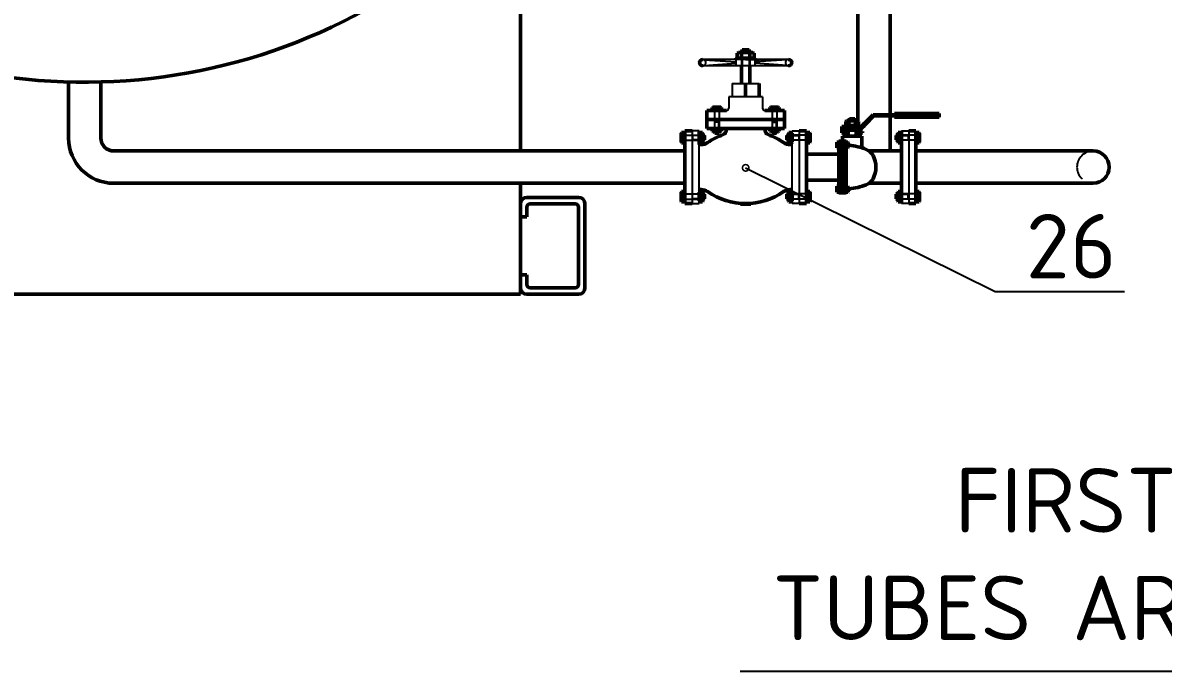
# Paper-space layout 'Layout1' of a CAD drawing. Header units: millimetres. Extents: x 198 to 1020, y 107 to 694.
# Drawn here: x 284.5 to 372.9, y 481.8 to 532 of the extents above; entities that cross this region are included whole.
import ezdxf
from ezdxf import colors
from ezdxf.entities.mleader import LeaderData, LeaderLine
from ezdxf.math import Vec2, Vec3

# ---------------------------------------------------------------- set-up
doc = ezdxf.new("R2010")
doc.units = ezdxf.units.MM
doc.header["$LTSCALE"] = 0.25
doc.linetypes.add('ACAD_ISO02W100', pattern=[15, 12, -3])
for name, color, linetype, lineweight in [('Chu cai', 90, 'Continuous', 25), ('Khung dam', 30, 'Continuous', 70), ('manh', 130, 'Continuous', 25), ('NET 05', 130, 'Continuous', 50), ('NET DUT', 1, 'ACAD_ISO02W100', 25)]:
    doc.layers.add(name, color=color, linetype=linetype, lineweight=lineweight)
doc.styles.add('style2', font='isocpeur.ttf', dxfattribs={"height": 2.5})
doc.styles.add('style4', font='isocpeur.ttf', dxfattribs={"height": 5})

# ---------------------------------------------------------------- blocks, each defined once
blk = doc.blocks.new('_DotSmall')
at = {"color": 0, "linetype": 'ByBlock', "const_width": 0.5}
blk.add_lwpolyline([(-0.0625, 0, 1), (0.0625, 0, 1)], format="xyb", close=True, dxfattribs=at)

psp = doc.layouts.get("Layout1")

# ---------------------------------------------------------------- linework, layer by layer
for p, q in [((343.84757, 529.16735), (337.19169, 529.16735)), ((343.84757, 528.67949), (337.19169, 528.67949)), ((339.71813, 529.25447), (341.32112, 529.25447)), ((339.71813, 529.16735), (339.71813, 529.25447)), ((340.51963, 529.16735), (341.5999, 529.16735)), ((341.32112, 529.16735), (341.32112, 529.25447)), ((339.4742, 527.31165), (341.56505, 527.31165)), ((339.4742, 527.31165), (339.4742, 526.26623)), ((341.82641, 526.26623), (339.21284, 526.26623)), ((339.21284, 526.26623), (339.21284, 525.39504)), ((341.82641, 526.26623), (341.82641, 525.39504)), ((336.36537, 523.6394), (336.36347, 518.0144)), ((336.92787, 523.6394), (336.36537, 523.6394)), ((336.92597, 518.0144), (336.92597, 523.6394)), ((344.11139, 523.6394), (344.67389, 523.6394)), ((344.11328, 518.0144), (344.11328, 523.6394)), ((344.67389, 523.6394), (344.67578, 518.0144)), ((352.59362, 523.6394), (353.15612, 523.6394)), ((353.15612, 523.6394), (353.15801, 518.0144)), ((336.36347, 518.0144), (336.92597, 518.0144)), ((340.12759, 518.01731), (340.12759, 517.90841)), ((340.12759, 517.90841), (340.91166, 517.90841)), ((340.91166, 518.01731), (340.91166, 517.90841)), ((344.67578, 518.0144), (344.11328, 518.0144)), ((353.15801, 518.0144), (352.59551, 518.0144))]:
    psp.add_line(p, q)
for centre, start, end in [((339.03861, 525.39504), 270, 0), ((342.00065, 525.39504), 180, 270)]:
    psp.add_arc(centre, 0.17424, start, end)
at = {"layer": 'Chu cai'}
psp.add_line((340.1028, 481.77846), (408.7193, 481.77846), dxfattribs=at)
at = {"layer": 'manh'}
for p, q in [((340.24423, 529.90247), (340.24423, 529.70807)), ((340.79503, 529.90247), (340.79503, 529.70807)), ((348.5596, 524.56674), (348.5596, 524.41023)), ((348.9846, 524.56674), (348.9846, 524.41023)), ((337.32692, 523.2747), (337.20692, 523.2747)), ((338.12612, 523.4669), (338.12612, 523.5749)), ((338.43212, 523.4669), (338.43212, 523.5749)), ((342.60714, 523.4669), (342.60714, 523.5749)), ((342.91314, 523.4669), (342.91314, 523.5749)), ((343.71233, 523.2747), (343.83233, 523.2747)), ((352.19457, 523.2747), (352.31457, 523.2747)), ((337.32692, 522.9347), (337.20692, 522.9347)), ((343.71233, 522.9347), (343.83233, 522.9347)), ((348.53639, 522.63833), (348.46781, 522.63833)), ((348.53639, 522.44404), (348.46781, 522.44404)), ((352.19457, 522.9347), (352.31457, 522.9347)), ((337.32692, 518.71909), (337.20692, 518.71909)), ((343.71233, 518.71909), (343.83233, 518.71909)), ((348.53639, 519.20975), (348.46781, 519.20975)), ((348.53639, 519.01547), (348.46781, 519.01547)), ((352.19457, 518.71909), (352.31457, 518.71909)), ((337.32692, 518.37909), (337.20692, 518.37909)), ((343.71233, 518.37909), (343.83233, 518.37909)), ((352.19457, 518.37909), (352.31457, 518.37909))]:
    psp.add_line(p, q, dxfattribs=at)
at = {"layer": 'NET 05'}
for p, q in [((349.20989, 554.29897), (349.20989, 524.40326)), ((351.70989, 554.29897), (351.70989, 524.88842)), ((323.0698, 522.0769), (323.0698, 542.65888)), ((339.87163, 529.65248), (339.96791, 529.70807)), ((339.87163, 529.31006), (339.87163, 529.65248)), ((341.07134, 529.70807), (339.96791, 529.70807)), ((340.84363, 529.70807), (339.96791, 529.70807)), ((340.24423, 529.90247), (340.19563, 529.80527)), ((340.19563, 529.70807), (340.19563, 529.80527)), ((340.84363, 529.80527), (340.19563, 529.80527)), ((340.19563, 529.31006), (340.19563, 529.65248)), ((340.19563, 529.31006), (340.19563, 529.65248)), ((340.79503, 529.90247), (340.24423, 529.90247)), ((340.84363, 529.80527), (340.79503, 529.90247)), ((340.84363, 529.70807), (340.84363, 529.80527)), ((340.84363, 529.31006), (340.84363, 529.65248)), ((340.84363, 529.31006), (340.84363, 529.65248)), ((341.07134, 529.70807), (341.00563, 529.70807)), ((341.16763, 529.65248), (341.07134, 529.70807)), ((341.16763, 529.65248), (341.16763, 529.31006)), ((339.87163, 529.31006), (339.96791, 529.25447)), ((341.07134, 529.25447), (339.96791, 529.25447)), ((340.19563, 528.67949), (340.19563, 527.31165)), ((340.84363, 528.67949), (340.84363, 527.31165)), ((341.16763, 529.31006), (341.07134, 529.25447)), ((288.05287, 527.42175), (288.05287, 523.0769)), ((290.55287, 527.42175), (290.55287, 523.0769)), ((340.51963, 527.31165), (340.51963, 526.26623)), ((341.56505, 527.31165), (341.56505, 526.26623)), ((339.03861, 525.2208), (337.51963, 525.2208)), ((337.51963, 523.8269), (337.51963, 525.2208)), ((337.91912, 525.44192), (337.97261, 525.4728)), ((337.91912, 525.44192), (337.91912, 525.2208)), ((337.91912, 525.2208), (338.63912, 525.2208)), ((338.58563, 525.4728), (337.97261, 525.4728)), ((338.09912, 525.44192), (338.09912, 525.2208)), ((338.45912, 525.44192), (338.45912, 525.2208)), ((338.63912, 525.44192), (338.58563, 525.4728)), ((338.63912, 525.2208), (338.63912, 525.44192)), ((342.00065, 525.2208), (343.51963, 525.2208)), ((342.40014, 525.44192), (342.45363, 525.4728)), ((342.40014, 525.2208), (342.40014, 525.44192)), ((343.12014, 525.2208), (342.40014, 525.2208)), ((342.45363, 525.4728), (343.06665, 525.4728)), ((342.58014, 525.44192), (342.58014, 525.2208)), ((342.94014, 525.44192), (342.94014, 525.2208)), ((343.12014, 525.44192), (343.06665, 525.4728)), ((343.12014, 525.44192), (343.12014, 525.2208)), ((343.51963, 523.8269), (343.51963, 525.2208)), ((352.0471, 524.98842), (355.50854, 524.98842)), ((352.0471, 524.98842), (352.0471, 524.88842)), ((355.50854, 524.98842), (355.50854, 524.68842)), ((343.51963, 524.52385), (337.51963, 524.52385)), ((349.3971, 524.06023), (348.1471, 524.06023)), ((348.1471, 524.06023), (348.1471, 523.9769)), ((348.2721, 524.36734), (348.34639, 524.41023)), ((348.2721, 524.36734), (348.2721, 524.10312)), ((348.2721, 524.10312), (348.34639, 524.06023)), ((349.19781, 524.41023), (348.34639, 524.41023)), ((349.19781, 524.06023), (348.34639, 524.06023)), ((348.5221, 524.49174), (348.5596, 524.56674)), ((348.5221, 524.41023), (348.5221, 524.49174)), ((348.5221, 524.49174), (349.0221, 524.49174)), ((348.5221, 524.36734), (348.5221, 524.10312)), ((348.5596, 524.56674), (348.9846, 524.56674)), ((348.9846, 524.56674), (349.0221, 524.49174)), ((349.0221, 524.41023), (349.0221, 524.49174)), ((349.0221, 524.36734), (349.0221, 524.10312)), ((349.19781, 524.06023), (349.1471, 524.06023)), ((349.2721, 524.36734), (349.19781, 524.41023)), ((349.2721, 524.10312), (349.19781, 524.06023)), ((349.2721, 524.10312), (349.2721, 524.36734)), ((349.3971, 523.9769), (349.3971, 524.06023)), ((349.49702, 523.9769), (349.56001, 524.03989)), ((349.54586, 524.05403), (349.68729, 524.19545)), ((349.64486, 523.95504), (349.54586, 524.05403)), ((349.78628, 524.09646), (349.64486, 523.95504)), ((349.68729, 524.19545), (349.78628, 524.09646)), ((349.70143, 524.18131), (350.40854, 524.88842)), ((349.77214, 524.1106), (350.44996, 524.78842)), ((350.40854, 524.88842), (355.40854, 524.88842)), ((350.44996, 524.78842), (355.40854, 524.78842)), ((351.70989, 524.78842), (351.70989, 522.0769)), ((352.0471, 524.68842), (352.0471, 524.78842)), ((352.0471, 524.68842), (355.50854, 524.68842)), ((355.40854, 524.88842), (355.40854, 524.78842)), ((335.55718, 523.50434), (335.52287, 523.4449)), ((335.52287, 523.4449), (335.52287, 522.76377)), ((335.80287, 523.50434), (335.55718, 523.50434)), ((335.55718, 523.30434), (335.80287, 523.30434)), ((335.80287, 523.6394), (336.36537, 523.6394)), ((335.80287, 518.0144), (335.80287, 523.6394)), ((335.80287, 522.70434), (335.80287, 523.50434)), ((336.92597, 522.56927), (336.92787, 523.6394)), ((336.96124, 523.5047), (336.92692, 523.44527)), ((336.92692, 523.44527), (336.92692, 522.76414)), ((337.17261, 523.5047), (336.96124, 523.5047)), ((336.96124, 523.3047), (337.17261, 523.3047)), ((336.96124, 523.3047), (337.17261, 523.3047)), ((337.17261, 523.5047), (337.20692, 523.44527)), ((337.20692, 523.44527), (337.20692, 522.76414)), ((337.20692, 523.44527), (337.20692, 523.4047)), ((337.20692, 523.3047), (337.26692, 523.3047)), ((337.20692, 523.3047), (337.20692, 522.76414)), ((337.26692, 523.3047), (337.26692, 522.9047)), ((337.26692, 523.3047), (337.32692, 523.2747)), ((337.32692, 523.2747), (337.32692, 522.9347)), ((337.51963, 523.8269), (343.51963, 523.8269)), ((337.91912, 523.79601), (337.97261, 523.8269)), ((337.91912, 523.79601), (337.91912, 523.60578)), ((337.91912, 523.60578), (337.97261, 523.5749)), ((338.58563, 523.8269), (337.97261, 523.8269)), ((338.58563, 523.5749), (337.97261, 523.5749)), ((338.45912, 523.5749), (337.97261, 523.5749)), ((338.09912, 523.79601), (338.09912, 523.60578)), ((338.09912, 523.79601), (338.09912, 523.60578)), ((338.09912, 523.5749), (338.09912, 523.5209)), ((338.45912, 523.5209), (338.09912, 523.5209)), ((338.12612, 523.4669), (338.09912, 523.5209)), ((338.43212, 523.4669), (338.12612, 523.4669)), ((338.45912, 523.5209), (338.43212, 523.4669)), ((338.45912, 523.79601), (338.45912, 523.60578)), ((338.45912, 523.79601), (338.45912, 523.60578)), ((338.45912, 523.5749), (338.45912, 523.5209)), ((338.58563, 523.5749), (338.54912, 523.5749)), ((338.63912, 523.79601), (338.58563, 523.8269)), ((338.63912, 523.60578), (338.58563, 523.5749)), ((338.63912, 523.60578), (338.63912, 523.79601)), ((339.01963, 523.8269), (339.01963, 523.69849)), ((342.01963, 523.8269), (342.01963, 523.69849)), ((342.40014, 523.79601), (342.45363, 523.8269)), ((342.40014, 523.60578), (342.40014, 523.79601)), ((342.40014, 523.60578), (342.45363, 523.5749)), ((342.45363, 523.8269), (343.06665, 523.8269)), ((342.45363, 523.5749), (343.06665, 523.5749)), ((342.45363, 523.5749), (342.49014, 523.5749)), ((342.58014, 523.79601), (342.58014, 523.60578)), ((342.58014, 523.79601), (342.58014, 523.60578)), ((342.58014, 523.5749), (342.58014, 523.5209)), ((342.58014, 523.5749), (343.06665, 523.5749)), ((342.58014, 523.5209), (342.94014, 523.5209)), ((342.58014, 523.5209), (342.60714, 523.4669)), ((342.60714, 523.4669), (342.91314, 523.4669)), ((342.91314, 523.4669), (342.94014, 523.5209)), ((342.94014, 523.79601), (342.94014, 523.60578)), ((342.94014, 523.79601), (342.94014, 523.60578)), ((342.94014, 523.5749), (342.94014, 523.5209)), ((343.12014, 523.79601), (343.06665, 523.8269)), ((343.12014, 523.60578), (343.06665, 523.5749)), ((343.12014, 523.79601), (343.12014, 523.60578)), ((343.77233, 523.3047), (343.71233, 523.2747)), ((343.71233, 523.2747), (343.71233, 522.9347)), ((343.83233, 523.3047), (343.77233, 523.3047)), ((343.77233, 523.3047), (343.77233, 522.9047)), ((343.86665, 523.5047), (343.83233, 523.44527)), ((343.83233, 523.44527), (343.83233, 522.76414)), ((343.83233, 523.44527), (343.83233, 523.4047)), ((343.83233, 523.3047), (343.83233, 522.76414)), ((343.86665, 523.5047), (344.07802, 523.5047)), ((344.07802, 523.3047), (343.86665, 523.3047)), ((344.07802, 523.3047), (343.86665, 523.3047)), ((344.07802, 523.5047), (344.11233, 523.44527)), ((344.11233, 523.44527), (344.11233, 522.76414)), ((345.23639, 523.6394), (344.67389, 523.6394)), ((345.23639, 518.0144), (345.23639, 523.6394)), ((345.23639, 522.70434), (345.23639, 523.50434)), ((345.23639, 523.50434), (345.48207, 523.50434)), ((345.48207, 523.30434), (345.23639, 523.30434)), ((345.48207, 523.50434), (345.51639, 523.4449)), ((345.51639, 523.4449), (345.51639, 522.76377)), ((347.9721, 523.5769), (347.9721, 523.9769)), ((347.9721, 523.9769), (349.49702, 523.9769)), ((348.4721, 523.5769), (347.9721, 523.5769)), ((347.9721, 523.5769), (347.9721, 523.4769)), ((347.9721, 523.4769), (348.4721, 523.38873)), ((348.0221, 523.5769), (348.0221, 523.9269)), ((348.0221, 523.9269), (349.51773, 523.9269)), ((348.0221, 522.8269), (348.0221, 523.2269)), ((348.0221, 523.2269), (349.5221, 523.2269)), ((348.1471, 523.9769), (349.3971, 523.9769)), ((349.3971, 523.9269), (348.1471, 523.9269)), ((348.1471, 523.9269), (348.1471, 523.84356)), ((348.1471, 523.84356), (349.3971, 523.84356)), ((348.2721, 523.2269), (348.2721, 523.6769)), ((348.2721, 523.6769), (349.2721, 523.6769)), ((348.2721, 523.2269), (349.2721, 523.2269)), ((349.19781, 523.9269), (348.34639, 523.9269)), ((348.4721, 523.84356), (348.4721, 523.6769)), ((348.4721, 523.38873), (348.4721, 523.5769)), ((349.0721, 523.84356), (349.0721, 523.6769)), ((349.0721, 523.38873), (349.0721, 523.5769)), ((349.0721, 523.5769), (349.5721, 523.5769)), ((349.5721, 523.4769), (349.0721, 523.38873)), ((349.2721, 523.2269), (349.2721, 523.6769)), ((349.3221, 523.73127), (349.59536, 524.00453)), ((349.3221, 523.58127), (349.3221, 523.73127)), ((349.3721, 523.71056), (349.63072, 523.96918)), ((349.3721, 523.58127), (349.3721, 523.71056)), ((349.3971, 523.84356), (349.3971, 523.9269)), ((349.5221, 523.2269), (349.5221, 522.31786)), ((349.5721, 523.5769), (349.5721, 523.4769)), ((352.25457, 523.3047), (352.19457, 523.2747)), ((352.19457, 523.2747), (352.19457, 522.9347)), ((352.31457, 523.3047), (352.25457, 523.3047)), ((352.25457, 523.3047), (352.25457, 522.9047)), ((352.34888, 523.5047), (352.31457, 523.44527)), ((352.31457, 523.44527), (352.31457, 522.76414)), ((352.31457, 523.44527), (352.31457, 523.4047)), ((352.31457, 523.3047), (352.31457, 522.76414)), ((352.34888, 523.5047), (352.56025, 523.5047)), ((352.56025, 523.3047), (352.34888, 523.3047)), ((352.56025, 523.3047), (352.34888, 523.3047)), ((352.56025, 523.5047), (352.59457, 523.44527)), ((352.59457, 523.44527), (352.59457, 522.76414)), ((352.59551, 518.0144), (352.59551, 523.6394)), ((353.71862, 523.6394), (353.15612, 523.6394)), ((353.71862, 518.0144), (353.71862, 523.6394)), ((353.71862, 522.70434), (353.71862, 523.50434)), ((353.71862, 523.50434), (353.9643, 523.50434)), ((353.9643, 523.30434), (353.71862, 523.30434)), ((353.9643, 523.50434), (353.99862, 523.4449)), ((353.99862, 523.4449), (353.99862, 522.76377)), ((335.55718, 522.70434), (335.52287, 522.76377)), ((335.55718, 522.90434), (335.80287, 522.90434)), ((335.55718, 522.70434), (335.80287, 522.70434)), ((336.92597, 522.56927), (337.07596, 522.56927)), ((336.96124, 522.7047), (336.92692, 522.76414)), ((336.96124, 522.9047), (337.17261, 522.9047)), ((336.96124, 522.9047), (337.17261, 522.9047)), ((336.96124, 522.7047), (337.17261, 522.7047)), ((337.17261, 522.7047), (337.20692, 522.76414)), ((337.20692, 522.9047), (337.26692, 522.9047)), ((337.32692, 522.9347), (337.26692, 522.9047)), ((343.71233, 522.9347), (343.77233, 522.9047)), ((343.83233, 522.9047), (343.77233, 522.9047)), ((343.86665, 522.7047), (343.83233, 522.76414)), ((344.07802, 522.9047), (343.86665, 522.9047)), ((344.07802, 522.9047), (343.86665, 522.9047)), ((344.07802, 522.7047), (343.86665, 522.7047)), ((344.11328, 522.56927), (343.9633, 522.56927)), ((344.07802, 522.7047), (344.11233, 522.76414)), ((345.48207, 522.90434), (345.23639, 522.90434)), ((345.48207, 522.70434), (345.23639, 522.70434)), ((345.48207, 522.70434), (345.51639, 522.76377)), ((347.59599, 522.76975), (347.57639, 522.73579)), ((347.57639, 522.73579), (347.57639, 522.34657)), ((347.59599, 522.31261), (347.57639, 522.34657)), ((347.73639, 522.76975), (347.59599, 522.76975)), ((347.59599, 522.65547), (347.73639, 522.65547)), ((347.59599, 522.4269), (347.73639, 522.4269)), ((347.59599, 522.31261), (347.73639, 522.31261)), ((348.30781, 522.8269), (347.73639, 522.8269)), ((347.73639, 522.8269), (347.73639, 518.8269)), ((347.73639, 522.8269), (347.73639, 522.25547)), ((347.73639, 522.31261), (347.73639, 522.76975)), ((348.0221, 518.8269), (348.0221, 522.8269)), ((348.30781, 522.8269), (348.30781, 518.8269)), ((348.32742, 522.76975), (348.30781, 522.73579)), ((348.30781, 522.73579), (348.30781, 522.34657)), ((348.32742, 522.31261), (348.30781, 522.34657)), ((348.44821, 522.76975), (348.32742, 522.76975)), ((348.32742, 522.65547), (348.44821, 522.65547)), ((348.32742, 522.4269), (348.44821, 522.4269)), ((348.32742, 522.31261), (348.44821, 522.31261)), ((348.44821, 522.76975), (348.46781, 522.73579)), ((348.44821, 522.31261), (348.46781, 522.34657)), ((348.46781, 522.73579), (348.46781, 522.34657)), ((348.46781, 522.73579), (348.46781, 522.71261)), ((348.46781, 522.65547), (348.5021, 522.65547)), ((348.46781, 522.65547), (348.46781, 522.34657)), ((348.46781, 522.4269), (348.5021, 522.4269)), ((348.5021, 522.65547), (348.5021, 522.4269)), ((348.5021, 522.65547), (348.53639, 522.63833)), ((348.53639, 522.44404), (348.5021, 522.4269)), ((348.53639, 522.63833), (348.53639, 522.44404)), ((352.19457, 522.9347), (352.25457, 522.9047)), ((352.31457, 522.9047), (352.25457, 522.9047)), ((352.34888, 522.7047), (352.31457, 522.76414)), ((352.56025, 522.9047), (352.34888, 522.9047)), ((352.56025, 522.9047), (352.34888, 522.9047)), ((352.56025, 522.7047), (352.34888, 522.7047)), ((352.56025, 522.7047), (352.59457, 522.76414)), ((353.9643, 522.90434), (353.71862, 522.90434)), ((353.9643, 522.70434), (353.71862, 522.70434)), ((353.9643, 522.70434), (353.99862, 522.76377)), ((335.80287, 522.0769), (291.55287, 522.0769)), ((345.23639, 521.8269), (347.73639, 521.8269)), ((350.09176, 522.0769), (352.59551, 522.0769)), ((367.44554, 522.0769), (353.71862, 522.0769)), ((345.23639, 519.8269), (347.73639, 519.8269)), ((335.80287, 519.5769), (291.55287, 519.5769)), ((323.0698, 510.97757), (323.0698, 519.5769)), ((335.55718, 518.94946), (335.52287, 518.89002)), ((335.52287, 518.20889), (335.52287, 518.89002)), ((335.55718, 518.94946), (335.80287, 518.94946)), ((335.55718, 518.74946), (335.80287, 518.74946)), ((335.80287, 518.94946), (335.80287, 518.14946)), ((336.92597, 519.08452), (337.07596, 519.08452)), ((336.96124, 518.94909), (336.92692, 518.88966)), ((336.92692, 518.20853), (336.92692, 518.88966)), ((336.96124, 518.94909), (337.17261, 518.94909)), ((336.96124, 518.74909), (337.17261, 518.74909)), ((336.96124, 518.74909), (337.17261, 518.74909)), ((337.17261, 518.94909), (337.20692, 518.88966)), ((337.20692, 518.20853), (337.20692, 518.88966)), ((337.20692, 518.34909), (337.20692, 518.88966)), ((337.20692, 518.74909), (337.26692, 518.74909)), ((337.26692, 518.34909), (337.26692, 518.74909)), ((337.32692, 518.71909), (337.26692, 518.74909)), ((337.32692, 518.37909), (337.32692, 518.71909)), ((343.71233, 518.71909), (343.77233, 518.74909)), ((343.71233, 518.37909), (343.71233, 518.71909)), ((343.83233, 518.74909), (343.77233, 518.74909)), ((343.77233, 518.34909), (343.77233, 518.74909)), ((343.86665, 518.94909), (343.83233, 518.88966)), ((343.83233, 518.20853), (343.83233, 518.88966)), ((343.83233, 518.34909), (343.83233, 518.88966)), ((344.07802, 518.94909), (343.86665, 518.94909)), ((344.07802, 518.74909), (343.86665, 518.74909)), ((344.07802, 518.74909), (343.86665, 518.74909)), ((344.11328, 519.08452), (343.9633, 519.08452)), ((344.07802, 518.94909), (344.11233, 518.88966)), ((344.11233, 518.20853), (344.11233, 518.88966)), ((345.23639, 518.94946), (345.23639, 518.14946)), ((345.48207, 518.94946), (345.23639, 518.94946)), ((345.48207, 518.74946), (345.23639, 518.74946)), ((345.48207, 518.94946), (345.51639, 518.89002)), ((345.51639, 518.20889), (345.51639, 518.89002)), ((347.59599, 519.34118), (347.57639, 519.30722)), ((347.57639, 518.918), (347.57639, 519.30722)), ((347.59599, 518.88404), (347.57639, 518.918)), ((347.59599, 519.34118), (347.73639, 519.34118)), ((347.59599, 519.2269), (347.73639, 519.2269)), ((347.59599, 518.99833), (347.73639, 518.99833)), ((347.73639, 518.88404), (347.59599, 518.88404)), ((347.73639, 519.34118), (347.73639, 518.88404)), ((347.73639, 518.8269), (348.30781, 518.8269)), ((348.32742, 519.34118), (348.30781, 519.30722)), ((348.30781, 518.918), (348.30781, 519.30722)), ((348.32742, 518.88404), (348.30781, 518.918)), ((348.32742, 519.34118), (348.44821, 519.34118)), ((348.32742, 519.2269), (348.44821, 519.2269)), ((348.32742, 518.99833), (348.44821, 518.99833)), ((348.44821, 518.88404), (348.32742, 518.88404)), ((348.44821, 519.34118), (348.46781, 519.30722)), ((348.44821, 518.88404), (348.46781, 518.918)), ((348.46781, 518.918), (348.46781, 519.30722)), ((348.46781, 518.99833), (348.46781, 519.30722)), ((348.46781, 519.2269), (348.5021, 519.2269)), ((348.46781, 518.99833), (348.5021, 518.99833)), ((348.46781, 518.918), (348.46781, 518.94118)), ((348.5021, 518.99833), (348.5021, 519.2269)), ((348.53639, 519.20975), (348.5021, 519.2269)), ((348.5021, 518.99833), (348.53639, 519.01547)), ((348.53639, 519.01547), (348.53639, 519.20975)), ((350.09176, 519.5769), (352.59551, 519.5769)), ((352.19457, 518.71909), (352.25457, 518.74909)), ((352.19457, 518.37909), (352.19457, 518.71909)), ((352.31457, 518.74909), (352.25457, 518.74909)), ((352.25457, 518.34909), (352.25457, 518.74909)), ((352.34888, 518.94909), (352.31457, 518.88966)), ((352.31457, 518.20853), (352.31457, 518.88966)), ((352.31457, 518.34909), (352.31457, 518.88966)), ((352.56025, 518.94909), (352.34888, 518.94909)), ((352.56025, 518.74909), (352.34888, 518.74909)), ((352.56025, 518.74909), (352.34888, 518.74909)), ((352.56025, 518.94909), (352.59457, 518.88966)), ((352.59457, 518.20853), (352.59457, 518.88966)), ((367.44554, 519.5769), (353.71862, 519.5769)), ((353.71862, 518.94946), (353.71862, 518.14946)), ((353.9643, 518.94946), (353.71862, 518.94946)), ((353.9643, 518.74946), (353.71862, 518.74946)), ((353.9643, 518.94946), (353.99862, 518.89002)), ((353.99862, 518.20889), (353.99862, 518.89002)), ((323.0698, 516.97757), (323.0698, 517.97757)), ((327.5698, 518.47757), (323.5698, 518.47757)), ((327.3198, 517.97757), (323.8198, 517.97757)), ((328.0698, 511.47757), (328.0698, 517.97757)), ((335.55718, 518.14946), (335.52287, 518.20889)), ((335.55718, 518.34946), (335.80287, 518.34946)), ((335.80287, 518.14946), (335.55718, 518.14946)), ((336.36537, 518.0144), (335.80287, 518.0144)), ((336.96124, 518.14909), (336.92692, 518.20853)), ((336.96124, 518.34909), (337.17261, 518.34909)), ((336.96124, 518.34909), (337.17261, 518.34909)), ((337.17261, 518.14909), (336.96124, 518.14909)), ((337.17261, 518.14909), (337.20692, 518.20853)), ((337.20692, 518.34909), (337.26692, 518.34909)), ((337.20692, 518.20853), (337.20692, 518.24909)), ((337.26692, 518.34909), (337.32692, 518.37909)), ((343.77233, 518.34909), (343.71233, 518.37909)), ((343.83233, 518.34909), (343.77233, 518.34909)), ((343.83233, 518.20853), (343.83233, 518.24909)), ((343.86665, 518.14909), (343.83233, 518.20853)), ((344.07802, 518.34909), (343.86665, 518.34909)), ((344.07802, 518.34909), (343.86665, 518.34909)), ((343.86665, 518.14909), (344.07802, 518.14909)), ((344.07802, 518.14909), (344.11233, 518.20853)), ((344.67389, 518.0144), (345.23639, 518.0144)), ((345.48207, 518.34946), (345.23639, 518.34946)), ((345.23639, 518.14946), (345.48207, 518.14946)), ((345.48207, 518.14946), (345.51639, 518.20889)), ((352.25457, 518.34909), (352.19457, 518.37909)), ((352.31457, 518.34909), (352.25457, 518.34909)), ((352.31457, 518.20853), (352.31457, 518.24909)), ((352.34888, 518.14909), (352.31457, 518.20853)), ((352.56025, 518.34909), (352.34888, 518.34909)), ((352.56025, 518.34909), (352.34888, 518.34909)), ((352.34888, 518.14909), (352.56025, 518.14909)), ((352.56025, 518.14909), (352.59457, 518.20853)), ((353.15612, 518.0144), (353.71862, 518.0144)), ((353.9643, 518.34946), (353.71862, 518.34946)), ((353.71862, 518.14946), (353.9643, 518.14946)), ((353.9643, 518.14946), (353.99862, 518.20889)), ((323.5698, 516.97757), (323.0698, 516.97757)), ((323.5698, 516.97757), (323.5698, 517.72757)), ((327.5698, 511.72757), (327.5698, 517.72757)), ((323.0698, 512.47757), (323.5698, 512.47757)), ((323.0698, 512.47757), (323.0698, 511.47757)), ((323.5698, 511.72757), (323.5698, 512.47757)), ((323.0698, 510.97757), (255.53594, 510.97757)), ((323.5698, 510.97757), (327.5698, 510.97757)), ((323.8198, 511.47757), (327.3198, 511.47757))]:
    psp.add_line(p, q, dxfattribs=at)
for centre, radius, start, end in [((289.30287, 572.40438), 45, 78.6833117, 41.2545617), ((340.03363, 529.44423), 0.26385, 52.1211205, 90), ((340.51963, 528.73607), 0.972, 70.5287794, 109.4712206), ((341.00563, 529.44423), 0.26385, 90, 127.8788795), ((337.19169, 528.92342), 0.24393, 90, 270), ((340.03363, 529.51832), 0.26385, 270, 307.8788795), ((340.51963, 530.22647), 0.972, 250.5287794, 289.4712206), ((341.00563, 529.51832), 0.26385, 232.1211205, 270), ((343.84757, 528.92342), 0.24393, 270, 90), ((338.00912, 525.32622), 0.14658, 52.1211205, 90), ((338.27912, 524.9328), 0.54, 70.5287794, 109.4712206), ((338.54912, 525.32622), 0.14658, 90, 127.8788795), ((342.49014, 525.32622), 0.14658, 52.1211205, 90), ((342.76014, 524.9328), 0.54, 70.5287794, 109.4712206), ((343.03014, 525.32622), 0.14658, 90, 127.8788795), ((348.3971, 524.20664), 0.20358, 52.1211205, 90), ((348.3971, 524.26381), 0.20358, 270, 307.8788795), ((348.7721, 523.66023), 0.75, 70.5287794, 109.4712206), ((348.7721, 524.81023), 0.75, 250.5287794, 289.4712206), ((349.1471, 524.20664), 0.20358, 90, 127.8788795), ((349.1471, 524.26381), 0.20358, 232.1211205, 270), ((335.68574, 523.40434), 0.16287, 180, 217.8788795), ((336.12287, 523.10434), 0.6, 160.5287794, 199.4712206), ((337.08979, 523.4047), 0.16287, 180, 217.8788795), ((337.52692, 523.1047), 0.6, 160.5287794, 199.4712206), ((337.04405, 523.4047), 0.16287, 322.1211205, 0), ((336.60692, 523.1047), 0.6, 340.5287794, 19.4712206), ((340.51963, 518.50224), 5.14918, 109.8413425, 124.8900116), ((338.00912, 523.68031), 0.14658, 52.1211205, 90), ((338.00912, 523.72148), 0.14658, 270, 307.8788795), ((338.27912, 523.2869), 0.54, 70.5287794, 109.4712206), ((338.27912, 524.1149), 0.54, 250.5287794, 289.4712206), ((338.54912, 523.68031), 0.14658, 90, 127.8788795), ((338.54912, 523.72148), 0.14658, 232.1211205, 270), ((338.64463, 523.69849), 0.375, 289.8413425, 0), ((342.39463, 523.69849), 0.375, 180, 250.1586575), ((340.51963, 518.50224), 5.14918, 55.1099884, 70.1586575), ((342.49014, 523.68031), 0.14658, 52.1211205, 90), ((342.49014, 523.72148), 0.14658, 270, 307.8788795), ((342.76014, 523.2869), 0.54, 70.5287794, 109.4712206), ((342.76014, 524.1149), 0.54, 250.5287794, 289.4712206), ((343.03014, 523.68031), 0.14658, 90, 127.8788795), ((343.03014, 523.72148), 0.14658, 232.1211205, 270), ((343.9952, 523.4047), 0.16287, 180, 217.8788795), ((344.43233, 523.1047), 0.6, 160.5287794, 199.4712206), ((343.94947, 523.4047), 0.16287, 322.1211205, 0), ((343.51233, 523.1047), 0.6, 340.5287794, 19.4712206), ((345.35352, 523.40434), 0.16287, 322.1211205, 0), ((344.91639, 523.10434), 0.6, 340.5287794, 19.4712206), ((352.47743, 523.4047), 0.16287, 180, 217.8788795), ((352.91457, 523.1047), 0.6, 160.5287794, 199.4712206), ((352.4317, 523.4047), 0.16287, 322.1211205, 0), ((351.99457, 523.1047), 0.6, 340.5287794, 19.4712206), ((353.83575, 523.40434), 0.16287, 322.1211205, 0), ((353.39862, 523.10434), 0.6, 340.5287794, 19.4712206), ((291.55287, 523.0769), 3.5, 180, 270), ((291.55287, 523.0769), 1, 180, 270), ((335.68574, 522.80434), 0.16287, 142.1211205, 180), ((337.08979, 522.8047), 0.16287, 142.1211205, 180), ((337.07596, 523.44046), 0.87119, 270, 304.8900116), ((337.04405, 522.8047), 0.16287, 0, 37.8788795), ((343.9633, 523.44046), 0.87119, 235.1099884, 270), ((343.9952, 522.8047), 0.16287, 142.1211205, 180), ((343.94947, 522.8047), 0.16287, 0, 37.8788795), ((345.35352, 522.80434), 0.16287, 0, 37.8788795), ((347.66945, 522.71261), 0.09307, 180, 217.8788795), ((347.91924, 522.54118), 0.34286, 160.5287794, 199.4712206), ((347.66945, 522.36975), 0.09307, 142.1211205, 180), ((348.40088, 522.71261), 0.09307, 180, 217.8788795), ((348.65067, 522.54118), 0.34286, 160.5287794, 199.4712206), ((348.40088, 522.36975), 0.09307, 142.1211205, 180), ((348.37475, 522.71261), 0.09307, 322.1211205, 0), ((348.12496, 522.54118), 0.34286, 340.5287794, 19.4712206), ((348.37475, 522.36975), 0.09307, 0, 37.8788795), ((348.0221, 517.392), 5.14918, 69.0599563, 84.2679033), ((352.47743, 522.8047), 0.16287, 142.1211205, 180), ((352.4317, 522.8047), 0.16287, 0, 37.8788795), ((353.83575, 522.80434), 0.16287, 0, 37.8788795), ((349.50498, 521.26715), 1, 27.7779423, 69.0599563), ((348.66919, 520.8269), 1.94465, 332.2220577, 27.7779423), ((367.44554, 520.8269), 1.25, 270, 90), ((349.50498, 520.38664), 1, 290.9400437, 332.2220577), ((335.68574, 518.84946), 0.16287, 180, 217.8788795), ((336.12287, 518.54946), 0.6, 160.5287794, 199.4712206), ((337.08979, 518.84909), 0.16287, 180, 217.8788795), ((337.52692, 518.54909), 0.6, 160.5287794, 199.4712206), ((337.07596, 518.21333), 0.87119, 55.1099884, 90), ((337.04405, 518.84909), 0.16287, 322.1211205, 0), ((336.60692, 518.54909), 0.6, 340.5287794, 19.4712206), ((340.51963, 523.15155), 5.14918, 235.1099884, 304.8900116), ((343.9633, 518.21333), 0.87119, 90, 124.8900116), ((343.9952, 518.84909), 0.16287, 180, 217.8788795), ((344.43233, 518.54909), 0.6, 160.5287794, 199.4712206), ((343.94947, 518.84909), 0.16287, 322.1211205, 0), ((343.51233, 518.54909), 0.6, 340.5287794, 19.4712206), ((345.35352, 518.84946), 0.16287, 322.1211205, 0), ((344.91639, 518.54946), 0.6, 340.5287794, 19.4712206), ((347.66945, 519.28404), 0.09307, 180, 217.8788795), ((347.91924, 519.11261), 0.34286, 160.5287794, 199.4712206), ((347.66945, 518.94118), 0.09307, 142.1211205, 180), ((348.40088, 519.28404), 0.09307, 180, 217.8788795), ((348.65067, 519.11261), 0.34286, 160.5287794, 199.4712206), ((348.40088, 518.94118), 0.09307, 142.1211205, 180), ((348.37475, 519.28404), 0.09307, 322.1211205, 0), ((348.12496, 519.11261), 0.34286, 340.5287794, 19.4712206), ((348.37475, 518.94118), 0.09307, 0, 37.8788795), ((348.0221, 524.26179), 5.14918, 275.7320967, 290.9400437), ((352.47743, 518.84909), 0.16287, 180, 217.8788795), ((352.91457, 518.54909), 0.6, 160.5287794, 199.4712206), ((352.4317, 518.84909), 0.16287, 322.1211205, 0), ((351.99457, 518.54909), 0.6, 340.5287794, 19.4712206), ((353.83575, 518.84946), 0.16287, 322.1211205, 0), ((353.39862, 518.54946), 0.6, 340.5287794, 19.4712206), ((323.5698, 517.97757), 0.5, 90, 180), ((323.8198, 517.72757), 0.25, 90, 180), ((327.3198, 517.72757), 0.25, 0, 90), ((327.5698, 517.97757), 0.5, 0, 90), ((335.68574, 518.24946), 0.16287, 142.1211205, 180), ((337.08979, 518.24909), 0.16287, 142.1211205, 180), ((337.04405, 518.24909), 0.16287, 0, 37.8788795), ((343.9952, 518.24909), 0.16287, 142.1211205, 180), ((343.94947, 518.24909), 0.16287, 0, 37.8788795), ((345.35352, 518.24946), 0.16287, 0, 37.8788795), ((352.47743, 518.24909), 0.16287, 142.1211205, 180), ((352.4317, 518.24909), 0.16287, 0, 37.8788795), ((353.83575, 518.24946), 0.16287, 0, 37.8788795), ((323.8198, 511.72757), 0.25, 180, 270), ((327.3198, 511.72757), 0.25, 270, 0), ((323.5698, 511.47757), 0.5, 180, 270), ((327.5698, 511.47757), 0.5, 270, 0)]:
    psp.add_arc(centre, radius, start, end, dxfattribs=at)
at = {"layer": 'NET DUT'}
for p, q in [((337.29687, 529.14351), (339.78783, 528.9734)), ((337.29687, 528.70333), (339.78783, 528.87344)), ((339.78783, 528.67949), (339.78783, 529.16735)), ((340.19563, 529.16735), (340.19563, 528.67949)), ((340.24423, 529.16735), (340.24423, 528.67949)), ((340.79503, 529.16735), (340.79503, 528.67949)), ((340.84363, 529.16735), (340.84363, 528.67949)), ((341.25143, 528.67949), (341.25143, 529.16735)), ((343.74239, 529.14351), (341.25143, 528.9734)), ((343.74239, 528.70333), (341.25143, 528.87344)), ((338.09912, 525.2208), (338.09912, 523.8269)), ((338.45912, 525.2208), (338.45912, 523.8269)), ((342.58014, 525.2208), (342.58014, 523.8269)), ((342.94014, 525.2208), (342.94014, 523.8269)), ((338.45912, 524.30112), (338.09912, 524.30112)), ((338.12612, 523.8269), (338.12612, 524.30112)), ((338.43212, 523.8269), (338.43212, 524.30112)), ((342.58014, 524.30112), (342.94014, 524.30112)), ((342.60714, 523.8269), (342.60714, 524.30112)), ((342.91314, 523.8269), (342.91314, 524.30112)), ((335.80287, 523.3047), (336.92692, 523.3047)), ((336.4, 523.3047), (336.4, 522.9047)), ((336.92692, 523.2747), (336.4, 523.2747)), ((345.23639, 523.3047), (344.11233, 523.3047)), ((344.11233, 523.2747), (344.63925, 523.2747)), ((344.63925, 523.3047), (344.63925, 522.9047)), ((353.71862, 523.3047), (352.59457, 523.3047)), ((352.59457, 523.2747), (353.12149, 523.2747)), ((353.12149, 523.3047), (353.12149, 522.9047)), ((335.80287, 522.9047), (336.92692, 522.9047)), ((336.92692, 522.9347), (336.4, 522.9347)), ((344.11233, 522.9347), (344.63925, 522.9347)), ((345.23639, 522.9047), (344.11233, 522.9047)), ((347.73639, 522.65547), (348.30781, 522.65547)), ((347.73639, 522.4269), (348.30781, 522.4269)), ((348.07924, 522.65547), (348.07924, 522.4269)), ((348.30781, 522.63833), (348.07924, 522.63833)), ((348.30781, 522.44404), (348.07924, 522.44404)), ((352.59457, 522.9347), (353.12149, 522.9347)), ((353.71862, 522.9047), (352.59457, 522.9047)), ((335.80287, 518.74909), (336.92692, 518.74909)), ((336.4, 518.34909), (336.4, 518.74909)), ((336.92692, 518.71909), (336.4, 518.71909)), ((345.23639, 518.74909), (344.11233, 518.74909)), ((344.11233, 518.71909), (344.63925, 518.71909)), ((344.63925, 518.34909), (344.63925, 518.74909)), ((347.73639, 519.2269), (348.30781, 519.2269)), ((347.73639, 518.99833), (348.30781, 518.99833)), ((348.07924, 518.99833), (348.07924, 519.2269)), ((348.30781, 519.20975), (348.07924, 519.20975)), ((348.30781, 519.01547), (348.07924, 519.01547)), ((353.71862, 518.74909), (352.59457, 518.74909)), ((352.59457, 518.71909), (353.12149, 518.71909)), ((353.12149, 518.34909), (353.12149, 518.74909)), ((335.80287, 518.34909), (336.92692, 518.34909)), ((336.92692, 518.37909), (336.4, 518.37909)), ((344.11233, 518.37909), (344.63925, 518.37909)), ((345.23639, 518.34909), (344.11233, 518.34909)), ((352.59457, 518.37909), (353.12149, 518.37909)), ((353.71862, 518.34909), (352.59457, 518.34909))]:
    psp.add_line(p, q, dxfattribs=at)
for centre, radius, start, end in [((337.19169, 528.92342), 0.24393, 270, 90), ((343.84757, 528.92342), 0.24393, 90, 270), ((367.44554, 520.8269), 1.25, 90, 270)]:
    psp.add_arc(centre, radius, start, end, dxfattribs=at)

# ---------------------------------------------------------------- texts
at = {"layer": 'Khung dam', "insert": (375.1916, 490.84631), "char_height": 5, "attachment_point": 5, "style": 'style2'}
psp.add_mtext_dynamic_manual_height_columns('FIRST PASS \\PTUBES ARANGEMENT', width=64.9974209, gutter_width=12.5, heights=[18.56871], dxfattribs=at)

# ---------------------------------------------------------------- leaders
at = {"layer": 'Chu cai'}
ml = psp.add_multileader_mtext('Standard', dxfattribs=at)
ml.set_content('26', color=256, style='style4')
ml.set_leader_properties()
ml.set_arrow_properties(name='DOTSMALL')
ml.build(insert=Vec2(0, 0))
ml.multileader.update_dxf_attribs({"text_left_attachment_type": 6, "text_right_attachment_type": 6, "dogleg_length": 0.36, "arrow_head_size": 1})
ctx = ml.context
ctx.base_point, ctx.char_height, ctx.arrow_head_size, ctx.plane_origin = Vec3(360.22711, 511.2002), 5, 1, Vec3(340.51963, 520.76968)
ctx.left_attachment, ctx.right_attachment = 6, 6
notes = []
notes.append((ctx, [(0, (1, 1, 0), (359.86711, 511.2002), (1, 0), 0.36, [(0, [(340.51963, 520.76968)], 0, [])])]))
ctx.mtext.insert, ctx.mtext.flow_direction = Vec3(362.22711, 517.2002), 5
for ctx, leaders in notes:
    for number, flags, end, landing, length, lines in leaders:
        leader = LeaderData()
        leader.index, (leader.has_last_leader_line, leader.has_dogleg_vector, leader.attachment_direction) = number, flags
        leader.last_leader_point, leader.dogleg_vector, leader.dogleg_length = Vec3(end), Vec3(landing), length
        for number, points, colour, breaks in lines:
            line = LeaderLine()
            line.index, line.vertices, line.color, line.breaks = number, Vec3.list(points), colors.encode_raw_color(colour), breaks
            leader.lines.append(line)
        ctx.leaders.append(leader)

doc.saveas('drawing.dxf')
